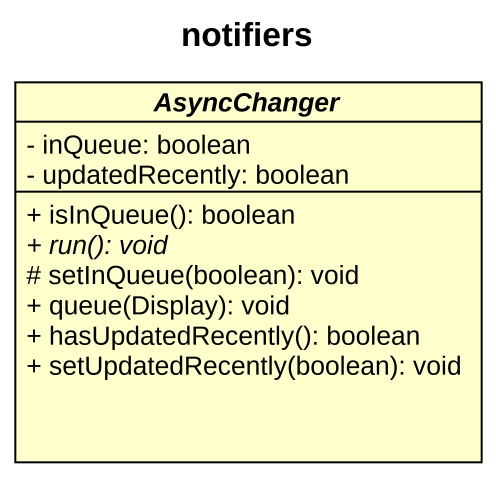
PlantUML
@startuml
title notifiers
hide circle
hide empty members
skinparam classAttributeIconSize 0
abstract class AsyncChanger {
  - inQueue: boolean
  - updatedRecently: boolean
  + isInQueue(): boolean
  {abstract} + run(): void
  # setInQueue(boolean): void
  + queue(Display): void
  + hasUpdatedRecently(): boolean
  + setUpdatedRecently(boolean): void
}
@enduml
